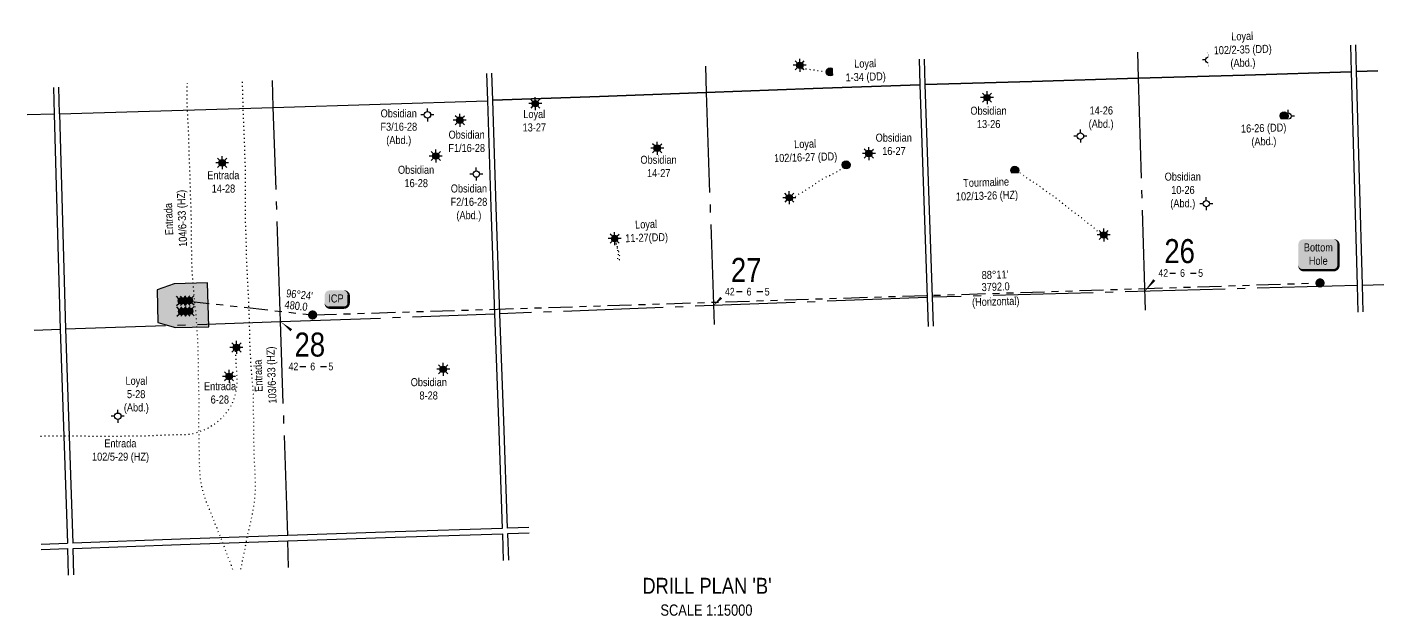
# Model space of a CAD drawing. Extents: x 634445 to 652632, y 5817173 to 5838663.
# Drawn here: x 634445 to 639530, y 5830745 to 5832952 of the extents above; entities that cross this region are included whole.
import ezdxf
from ezdxf.enums import TextEntityAlignment as Align

# ---------------------------------------------------------------- set-up
doc = ezdxf.new("R2010")
doc.units = 0
doc.header["$LTSCALE"] = 5
for name, pattern in [('foc-DOT', [1, 0.2, -0.8]), ('foc-DRILLPATH', [14.75, 6, -1.75, 1.75, -1.75, 1.75, -1.75]), ('foc-QUARTERLINE', [33, 25, -3, 2, -3])]:
    doc.linetypes.add(name, pattern=pattern)
for name, color, linetype in [('10', 1, 'Continuous'), ('9', 3, 'Continuous'), ('AS-DRILL', 8, 'foc-DOT'), ('AS-DRILL-T', 8, 'Continuous'), ('C-WS-S', 8, 'Continuous'), ('CG-NOTES', 7, 'Continuous'), ('DETAIL-T', 7, 'Continuous'), ('F-WS-S', 8, 'Continuous'), ('L-BD', 7, 'Continuous'), ('L-MON', 1, 'Continuous'), ('L-SEC', 7, 'Continuous'), ('L-SECLBL', 7, 'Continuous'), ('L-SECQ', 8, 'foc-QUARTERLINE'), ('P-PDRILLPATH', 12, 'foc-DRILLPATH'), ('P-PROPOSED', 10, 'Continuous'), ('P-PROPOSED-H', 21, 'Continuous')]:
    doc.layers.add(name, color=color, linetype=linetype)
doc.styles.add('80', font='ARIALN.TTF', dxfattribs={"height": 10})
doc.styles.add('80CG', font='ARIALN.TTF', dxfattribs={"height": 10})
doc.styles.add('80L', font='ARIALN.TTF', dxfattribs={"height": 10})
doc.styles.add('SIMPLEX', font='ARIALN.TTF')

# ---------------------------------------------------------------- blocks, each defined once
blk = doc.blocks.new('GAS')
h = blk.add_hatch(color=255)
h.dxf.hatch_style = 1
edge = h.paths.add_edge_path()
edge.add_arc((0, 0), 0.9, 0, 360)
for p, q in [((-0.81, 0), (-1.62, 0)), ((-0.57, 0.57), (-1.14, 1.14)), ((0, 0.81), (0, 1.62)), ((0.57, 0.57), (1.14, 1.14)), ((1.62, 0), (0.81, 0)), ((-0.57, -0.57), (-1.14, -1.14)), ((0, -0.81), (0, -1.62)), ((1.14, -1.14), (0.57, -0.57))]:
    blk.add_line(p, q)
blk.add_circle((0, 0), 0.8)
blk = doc.blocks.new('GABD')
for p, q in [((-0.81, 0), (-1.62, 0)), ((0, 0.81), (0, 1.62)), ((1.62, 0), (0.81, 0)), ((0, -0.81), (0, -1.62))]:
    blk.add_line(p, q)
blk.add_circle((0, 0), 0.8)
blk = doc.blocks.new('L-SECLBL')
at = {"layer": '9', "color": 7}
for p, q in [((-5.1, -27.8), (-12.3, -27.8)), ((20.7, -27.8), (13.5, -27.8))]:
    blk.add_line(p, q, dxfattribs=at)
at = {"layer": '10', "color": 2, "style": 'SIMPLEX'}
blk.add_attdef('SEC', text='', height=30, dxfattribs=at).set_placement((0, 0), align=Align.MIDDLE)
at = {"layer": '10', "color": 5, "style": '80L'}
blk.add_attdef('TWP', text='', height=9.5, dxfattribs=at).set_placement((-14.4, -27.4), align=Align.MIDDLE_RIGHT)
blk.add_attdef('RGE', text='', height=9.5, dxfattribs=at).set_placement((3.6, -27.4), align=Align.MIDDLE_CENTER)
blk.add_attdef('MER', text='', height=9.5, dxfattribs=at).set_placement((23.2, -27.4), align=Align.MIDDLE_LEFT)
blk = doc.blocks.new('plbh')
at = {"layer": 'L-MON'}
h = blk.add_hatch(color=255, dxfattribs=at)
h.dxf.hatch_style = 1
edge = h.paths.add_edge_path()
edge.add_arc((0, 0), 1.16, 0, 360)
h = blk.add_hatch(color=256, dxfattribs=at)
h.dxf.hatch_style = 1
h.paths.add_polyline_path([(-0.96, 0, 1), (0.96, 0, 1)])
h.paths.add_polyline_path([(0.91, 0, -1), (-0.91, 0, -1)], flags=16)
h.paths.add_polyline_path([(0.45, 0, -1), (-0.45, 0, -1)], flags=0)
h = blk.add_hatch(color=256, dxfattribs=at)
h.dxf.hatch_style = 1
h.paths.add_polyline_path([(-0.45, 0, 1), (0.45, 0, 1)])
h.paths.add_polyline_path([(0.4, 0, -1), (-0.4, 0, -1)], flags=16)
at = {"layer": 'L-MON', "color": 240}
for radius in [0.96, 0.91, 0.45, 0.4]:
    blk.add_circle((0, 0), radius, dxfattribs=at)
blk = doc.blocks.new('BH-Existing')
at = {"layer": 'AS-DRILL-T'}
h = blk.add_hatch(color=256, dxfattribs=at)
h.dxf.hatch_style = 1
edge = h.paths.add_edge_path()
edge.add_arc((0, 0), 0.5, 0, 360)
blk.add_circle((0, 0), 0.5, dxfattribs=at)
blk = doc.blocks.new('*U490')
h = blk.add_hatch(color=255)
edge = h.paths.add_edge_path()
edge.add_line((-9, -11.5), (9, -11.5))
edge.add_arc((9, -5.5), 6, 270, 360)
edge.add_line((15, -5.5), (15, 4))
edge.add_arc((9, 4), 6, 0, 90)
edge.add_line((9, 10), (-9, 10))
edge.add_arc((-9, 4), 6, 90, 180)
edge.add_line((-15, 4), (-15, -5.5))
edge.add_arc((-9, -5.5), 6, 180, 270)
at = {"color": 14, "flags": 128}
blk.add_lwpolyline([(-9, -11.5, 3, 3, 0), (9, -11.5, 3, 3, 0.414214), (15, -5.5, 3, 3, 0), (15, 4, 3, 0, 0.414214), (9, 10, 0, 0, 0), (-9, 10, 0, 0, 0.414214), (-15, 4, 0, 0, 0), (-15, -5.5, 0, 3, 0.414214)], format="xyseb", close=True, dxfattribs=at)
at = {"color": 14, "style": '80'}
blk.add_attdef('ENTER_TEXT_001', (-26.8, -4.9), '', height=10, dxfattribs=at)
blk = doc.blocks.new('*U489')
h = blk.add_hatch(color=255)
edge = h.paths.add_edge_path()
edge.add_line((-19, -20), (19, -20))
edge.add_arc((19, -14), 6, 270, 360)
edge.add_line((25, -14), (25, 12.5))
edge.add_arc((19, 12.5), 6, 0, 90)
edge.add_line((19, 18.5), (-19, 18.5))
edge.add_arc((-19, 12.5), 6, 90, 180)
edge.add_line((-25, 12.5), (-25, -14))
edge.add_arc((-19, -14), 6, 180, 270)
at = {"color": 14, "flags": 128}
blk.add_lwpolyline([(-19, -20, 3, 3, 0), (19, -20, 3, 3, 0.414214), (25, -14, 3, 3, 0), (25, 12.5, 3, 0, 0.414214), (19, 18.5, 0, 0, 0), (-19, 18.5, 0, 0, 0.414214), (-25, 12.5, 0, 0, 0), (-25, -14, 0, 3, 0.414214)], format="xyseb", close=True, dxfattribs=at)
at = {"color": 14, "style": '80'}
blk.add_attdef('ENTER_TEXT_001', (-26.8, -4.9), '', height=10, dxfattribs=at)
blk = doc.blocks.new('WC')
at = {"layer": 'L-MON'}
h = blk.add_hatch(color=255, dxfattribs=at)
h.dxf.hatch_style = 1
edge = h.paths.add_edge_path()
edge.add_arc((0, 0), 0.9, 0, 360)
at = {"layer": 'L-MON', "color": 240, "flags": 128}
for points in [[(-0.62, 0.5), (-1.23, 1.12)], [(0.52, 0.61), (1.13, 1.21)], [(-1.18, -1.18), (-0.56, -0.57)], [(1.16, -1.18), (0.56, -0.57)]]:
    blk.add_lwpolyline(points, dxfattribs=at)
at = {"layer": 'L-MON', "color": 240}
for radius in [0.8, 0.373]:
    blk.add_circle((0, 0), radius, dxfattribs=at)

msp = doc.modelspace()

# ---------------------------------------------------------------- hatches: boundary and pattern name
at = {"layer": 'P-PROPOSED-H'}
h = msp.add_hatch(color=256, dxfattribs=at)
h.dxf.hatch_style = 1
h.paths.add_polyline_path([(635121.341, 5831993.832), (634996.444, 5831990.29), (634932.053, 5831967.771), (634935.577, 5831844.157), (635001.081, 5831825.712), (635126.013, 5831828.942)])

# ---------------------------------------------------------------- linework, layer by layer
at = {"layer": 'AS-DRILL', "ltscale": 3, "flags": 128}
for points in [[(638874.343, 5832828.752), (638874.404, 5832828.733), (638874.865, 5832828.708), (638875.334, 5832828.732), (638875.842, 5832828.798), (638875.906, 5832828.99), (638875.456, 5832829.316), (638874.951, 5832829.481), (638874.426, 5832829.635), (638873.908, 5832829.878), (638873.57, 5832830.128), (638873.432, 5832830.054), (638873.33, 5832829.48), (638873.31, 5832828.819), (638873.29, 5832828.208), (638873.459, 5832827.924), (638874.067, 5832827.662), (638874.434, 5832827.454), (638874.485, 5832827.395), (638874.386, 5832827.382), (638874.145, 5832827.395), (638873.656, 5832827.359), (638873.374, 5832827.441), (638872.99, 5832827.859), (638872.568, 5832828.256), (638872.155, 5832828.663), (638872.021, 5832828.779), (638872.074, 5832828.681), (638872.657, 5832828.269), (638873.715, 5832828.372), (638874.118, 5832828.584), (638874.631, 5832828.841), (638875.028, 5832828.943), (638875.358, 5832828.943), (638875.377, 5832828.634), (638875.172, 5832828.147), (638874.785, 5832827.735), (638874.365, 5832827.722), (638873.524, 5832827.755), (638873.102, 5832827.802), (638872.966, 5832827.998), (638873.161, 5832828.174), (638873.367, 5832828.301), (638873.514, 5832828.405), (638873.622, 5832828.469), (638873.946, 5832828.649), (638874.298, 5832828.92), (638874.665, 5832829.342), (638875.006, 5832829.943), (638875.306, 5832830.612), (638875.575, 5832831.291), (638875.754, 5832831.957), (638875.764, 5832832.598), (638875.644, 5832833.244), (638875.512, 5832833.93), (638875.438, 5832834.718), (638875.4, 5832835.618), (638875.36, 5832836.577), (638875.281, 5832837.505), (638875.119, 5832838.51), (638874.891, 5832839.744), (638874.663, 5832841.288), (638874.472, 5832842.912), (638874.32, 5832844.568), (638874.174, 5832846.355), (638873.996, 5832848.22), (638873.752, 5832850.284), (638873.422, 5832852.524), (638873.081, 5832854.795), (638872.75, 5832857.046), (638872.397, 5832859.406), (638872.068, 5832861.917), (638871.77, 5832864.419), (638871.485, 5832866.821), (638871.481, 5832866.862)], [(637341.04, 5832808.671), (637340.038, 5832805.798), (637339.974, 5832805.606), (637339.378, 5832804.157), (637338.607, 5832803.223), (637338.082, 5832802.726), (637337.53, 5832802.129), (637336.754, 5832801.665), (637335.696, 5832801.582), (637334.515, 5832801.606), (637333.348, 5832801.17), (637332.142, 5832800.682), (637332.023, 5832800.649), (637331.984, 5832800.617), (637331.964, 5832800.607), (637331.976, 5832800.557), (637332.037, 5832800.509), (637332.189, 5832800.474), (637332.399, 5832800.47), (637332.68, 5832800.449), (637333.032, 5832800.37), (637333.465, 5832800.293), (637333.978, 5832800.209), (637334.6, 5832800.138), (637335.342, 5832800.091), (637336.204, 5832800.027), (637337.138, 5832799.936), (637338.153, 5832799.777), (637339.261, 5832799.541), (637340.422, 5832799.207), (637341.654, 5832798.815), (637342.956, 5832798.465), (637344.295, 5832798.176), (637345.594, 5832797.906), (637347.106, 5832797.542), (637348.648, 5832797.18), (637350.299, 5832796.851), (637352.048, 5832796.585), (637353.866, 5832796.36), (637355.703, 5832796.147), (637357.591, 5832795.915), (637359.57, 5832795.676), (637361.688, 5832795.431), (637363.968, 5832795.152), (637366.418, 5832794.857), (637369.039, 5832794.558), (637371.768, 5832794.292), (637374.589, 5832793.999), (637377.49, 5832793.688), (637380.4, 5832793.398), (637383.219, 5832793.135), (637385.937, 5832792.918), (637388.515, 5832792.708), (637390.994, 5832792.454), (637393.435, 5832792.149), (637395.867, 5832791.784), (637398.291, 5832791.379), (637400.644, 5832790.981), (637402.908, 5832790.571), (637405.112, 5832790.149), (637407.265, 5832789.745), (637409.398, 5832789.371), (637411.551, 5832788.987), (637413.775, 5832788.575), (637416.028, 5832788.165), (637418.283, 5832787.724), (637420.568, 5832787.274), (637422.852, 5832786.865), (637425.013, 5832786.531), (637427.021, 5832786.293), (637428.9, 5832786.031), (637430.702, 5832785.676), (637432.425, 5832785.299), (637434.046, 5832784.969), (637435.564, 5832784.706), (637436.961, 5832784.499), (637438.287, 5832784.34), (637439.544, 5832784.128), (637440.673, 5832783.863), (637441.701, 5832783.605), (637442.668, 5832783.405), (637443.583, 5832783.253), (637444.447, 5832783.149), (637445.18, 5832783.062), (637445.723, 5832782.959), (637446.097, 5832782.83), (637446.372, 5832782.688), (637446.627, 5832782.516), (637446.883, 5832782.344), (637447.137, 5832782.192), (637447.402, 5832782.06), (637447.666, 5832781.938), (637448.101, 5832781.771), (637454.354, 5832783.385), (637455.125, 5832784.029)], [(635215.858, 5830918.932), (635214.828, 5830922.039), (635212.806, 5830927.99), (635210.63, 5830934.087), (635208.31, 5830940.289), (635205.847, 5830946.607), (635203.3, 5830953.043), (635200.708, 5830959.647), (635198.155, 5830966.282), (635195.598, 5830973.058), (635193.067, 5830979.944), (635190.459, 5830987.078), (635187.703, 5830994.468), (635184.914, 5831001.956), (635182.154, 5831009.476), (635179.359, 5831017.164), (635176.501, 5831024.931), (635173.532, 5831032.754), (635170.412, 5831040.613), (635167.17, 5831048.528), (635163.852, 5831056.631), (635160.5, 5831064.863), (635157.097, 5831073.113), (635153.602, 5831081.461), (635150.081, 5831089.988), (635146.652, 5831098.457), (635143.185, 5831107.186), (635139.707, 5831115.954), (635136.206, 5831124.792), (635134.559, 5831128.964), (635128.507, 5831144.057), (635128.258, 5831144.679), (635124.945, 5831152.933), (635121.381, 5831161.898), (635117.886, 5831170.886), (635114.569, 5831179.95), (635111.381, 5831189.057), (635110.997, 5831190.166), (635108.351, 5831198.219), (635105.61, 5831207.4), (635103.096, 5831216.718), (635100.79, 5831226.082), (635098.918, 5831234.679), (635098.742, 5831235.524), (635096.972, 5831245.034), (635095.541, 5831254.565), (635094.399, 5831264.155), (635093.503, 5831273.562), (635092.373, 5831289.995), (635092.227, 5831292.792), (635091.491, 5831311.729), (635091.156, 5831330.967), (635091.13, 5831334.778), (635090.879, 5831350.258), (635090.564, 5831369.517), (635090.436, 5831380.628), (635090.355, 5831388.54), (635090.081, 5831407.73), (635089.718, 5831425.938), (635089.698, 5831426.567), (635089.162, 5831445.52), (635088.787, 5831464.427), (635088.777, 5831471), (635088.902, 5831483.319), (635089.201, 5831502.127), (635089.398, 5831515.709), (635089.475, 5831521.044), (635089.569, 5831540.016), (635089.486, 5831558.832), (635089.382, 5831571.485), (635089.267, 5831577.554), (635088.78, 5831596.508), (635088.32, 5831615.263), (635088.285, 5831617.413), (635088.008, 5831634.052), (635087.861, 5831652.386), (635087.862, 5831653.016), (635087.676, 5831671.629), (635087.438, 5831685.678), (635087.368, 5831690.308), (635087.043, 5831709.207), (635086.774, 5831720.344), (635086.577, 5831728.122), (635086.166, 5831746.918), (635085.984, 5831754.206), (635085.528, 5831765.887), (635084.521, 5831784.525), (635084.239, 5831789.199), (635083.388, 5831803.36), (635082.151, 5831821.971), (635082.012, 5831823.927), (635080.84, 5831840.759), (635080.181, 5831850.234), (635079.53, 5831858.798), (635078.66, 5831869.326), (635076.872, 5831887.961), (635076.303, 5831893.536), (635075.023, 5831906.973), (635074.233, 5831915.843), (635073.35, 5831925.821), (635071.591, 5831944.476), (635070.984, 5831950.641), (635070.694, 5831953.583), (635068.789, 5831972.794), (635068.702, 5831973.682), (635067.062, 5831992.06), (635065.875, 5832008.082), (635065.657, 5832011.277), (635064.541, 5832030.211), (635063.971, 5832042.39), (635063.696, 5832049.455), (635063.092, 5832066.014), (635062.978, 5832068.752), (635062.352, 5832088.032), (635062.084, 5832100.449), (635061.986, 5832107.299), (635061.764, 5832126.421), (635061.708, 5832134.533), (635061.687, 5832145.718), (635061.679, 5832158.164), (635061.659, 5832165.056), (635061.502, 5832184.37), (635061.411, 5832191.971), (635061.268, 5832203.562), (635061.104, 5832215.553), (635060.982, 5832222.852), (635060.601, 5832241.94), (635060.436, 5832249.658), (635060.197, 5832261.146), (635059.552, 5832280.365), (635059.391, 5832284.012), (635058.768, 5832299.56), (635058.51, 5832307.066), (635058.113, 5832318.789), (635057.486, 5832338.089), (635057.362, 5832341.827), (635056.874, 5832357.21), (635056.349, 5832376.132), (635056.34, 5832376.402), (635055.884, 5832395.687), (635055.447, 5832410.05), (635055.257, 5832414.987), (635054.419, 5832434.29), (635053.923, 5832445.01), (635053.532, 5832453.572), (635052.836, 5832472.85), (635052.399, 5832490.505), (635052.359, 5832492.155), (635051.852, 5832511.458), (635051.247, 5832530.679), (635051.092, 5832535.096), (635050.621, 5832549.938), (635049.947, 5832569.127), (635049.452, 5832580.477), (635049.078, 5832588.469), (635048.021, 5832607.756), (635046.815, 5832626.708), (635046.794, 5832627.068), (635045.856, 5832646.368), (635045.068, 5832665.693), (635044.792, 5832672.478), (635044.601, 5832684.988), (635044.646, 5832704.248), (635044.869, 5832717.951), (635045.044, 5832723.379), (635045.712, 5832741.935)], [(635246.24, 5830919.962), (635246.523, 5830921.32), (635247.903, 5830927.915), (635249.344, 5830934.832), (635250.768, 5830941.938), (635252.188, 5830949.205), (635253.662, 5830956.643), (635255.212, 5830964.244), (635256.796, 5830972.036), (635258.406, 5830979.938), (635260.114, 5830987.924), (635261.82, 5830995.969), (635263.492, 5831004.174), (635265.04, 5831012.495), (635266.475, 5831020.882), (635267.967, 5831029.382), (635269.644, 5831038.057), (635271.528, 5831046.848), (635273.618, 5831055.756), (635275.807, 5831064.696), (635278.043, 5831073.739), (635280.187, 5831082.868), (635282.237, 5831092.105), (635283.353, 5831097.191), (635284.275, 5831101.421), (635286.31, 5831110.817), (635288.295, 5831120.202), (635291.008, 5831133.65), (635294.44, 5831152.694), (635297.269, 5831171.848), (635299.358, 5831190.991), (635300.672, 5831210.28), (635301.224, 5831229.626), (635300.972, 5831248.787), (635300.246, 5831268.053), (635299.388, 5831287.376), (635298.375, 5831306.534), (635297.338, 5831325.822), (635296.571, 5831345.107), (635296.034, 5831364.42), (635295.575, 5831383.755), (635295.257, 5831403.094), (635295.069, 5831422.437), (635294.851, 5831441.78), (635294.613, 5831461.112), (635294.456, 5831480.416), (635294.169, 5831499.716), (635293.791, 5831519.043), (635293.645, 5831538.008), (635293.615, 5831556.745), (635293.098, 5831575.698), (635291.852, 5831594.629), (635290.211, 5831613.388), (635288.458, 5831632.213), (635286.926, 5831651.006), (635285.729, 5831669.638), (635284.585, 5831688.482), (635283.474, 5831707.247), (635282.521, 5831726.076), (635281.567, 5831744.946), (635280.631, 5831763.866), (635280.144, 5831782.84), (635279.907, 5831801.812), (635279.461, 5831820.427), (635278.915, 5831839.349), (635278.363, 5831858.161), (635277.676, 5831876.809), (635276.919, 5831895.774), (635276.27, 5831914.804), (635275.573, 5831933.771), (635274.61, 5831952.931), (635273.528, 5831971.736), (635272.509, 5831990.744), (635271.524, 5832009.643), (635270.518, 5832028.581), (635269.661, 5832047.544), (635268.824, 5832066.497), (635267.96, 5832085.39), (635267.462, 5832104.693), (635267.204, 5832124.045), (635266.816, 5832143.372), (635266.268, 5832162.714), (635265.51, 5832182.04), (635264.701, 5832201.404), (635264.102, 5832220.745), (635263.849, 5832239.926), (635263.812, 5832259.244), (635263.844, 5832278.574), (635263.946, 5832297.926), (635264.018, 5832317.257), (635264.03, 5832336.606), (635264.011, 5832355.975), (635263.962, 5832375.322), (635263.814, 5832394.667), (635263.491, 5832413.846), (635262.998, 5832433.01), (635262.399, 5832452.37), (635261.721, 5832471.699), (635261.164, 5832491.001), (635260.639, 5832510.214), (635259.981, 5832529.542), (635259.195, 5832548.817), (635258.299, 5832568.089), (635257.351, 5832587.399), (635256.464, 5832606.701), (635255.756, 5832626.009), (635255.178, 5832645.34), (635254.611, 5832664.662), (635254.072, 5832684.014), (635253.595, 5832703.319), (635253.076, 5832722.672), (635252.478, 5832741.993), (635252.292, 5832748.681)], [(639171.005, 5832618.153), (639171.034, 5832618.174), (639171.091, 5832618.276), (639171.189, 5832618.349), (639171.365, 5832618.174), (639171.485, 5832618.178), (639171.512, 5832617.939), (639171.445, 5832617.837), (639171.582, 5832617.631), (639171.499, 5832617.398), (639171.432, 5832617.296), (639171.578, 5832617.1), (639171.485, 5832616.867), (639171.632, 5832616.672), (639171.619, 5832616.431), (639171.367, 5832616.163), (639171.275, 5832615.93), (639171.058, 5832615.493), (639171.001, 5832615.392), (639170.862, 5832615.047), (639170.6, 5832614.789), (639170.359, 5832614.821), (639170.238, 5832614.847), (639170.171, 5832614.745), (639170.145, 5832614.624), (639169.991, 5832614.43), (639169.569, 5832614.176), (639169.328, 5832614.189), (639169.076, 5832613.921), (639168.804, 5832613.672), (639168.65, 5832613.487), (639168.227, 5832613.234), (639167.737, 5832613.249), (639167.366, 5832613.277), (639167.124, 5832613.329), (639166.766, 5832613.248), (639166.396, 5832613.237), (639166.148, 5832613.509), (639165.73, 5832613.756), (639165.376, 5832613.875), (639164.92, 5832614.041), (639164.614, 5832614.252), (639164.131, 5832614.346), (639163.641, 5832614.321), (639163.153, 5832614.256), (639162.679, 5832614.361), (639162.28, 5832614.659), (639161.945, 5832614.799), (639161.556, 5832615.096), (639161.135, 5832615.424), (639160.715, 5832615.751), (639160.304, 5832616.088), (639159.884, 5832616.415), (639159.463, 5832616.742), (639159.043, 5832617.069), (639158.633, 5832617.396), (639158.212, 5832617.723), (639157.792, 5832618.05), (639157.371, 5832618.377), (639156.961, 5832618.705), (639156.541, 5832619.032), (639156.223, 5832619.282)], [(637301.72, 5832312.532), (637301.983, 5832312.13), (637303.816, 5832310.116), (637306.488, 5832307.497), (637308.297, 5832305.622), (637310.431, 5832305.528), (637312.279, 5832306.255), (637314.517, 5832307.325), (637315.517, 5832308.316), (637315.563, 5832308.447), (637315.618, 5832308.609), (637315.732, 5832308.813), (637315.914, 5832309.058), (637316.155, 5832309.366), (637316.474, 5832309.726), (637316.852, 5832310.118), (637317.289, 5832310.542), (637317.785, 5832310.997), (637318.399, 5832311.526), (637319.13, 5832312.159), (637319.947, 5832312.905), (637320.872, 5832313.744), (637321.885, 5832314.645), (637322.957, 5832315.559), (637324.03, 5832316.452), (637325.104, 5832317.306), (637326.207, 5832318.21), (637327.319, 5832319.145), (637328.442, 5832320.03), (637329.556, 5832320.885), (637330.669, 5832321.76), (637331.854, 5832322.607), (637333.268, 5832323.481), (637336.475, 5832325.24), (637340.573, 5832327.308), (637342.791, 5832328.397), (637344.929, 5832329.463), (637346.907, 5832330.505), (637348.795, 5832331.573), (637350.79, 5832332.765), (637352.891, 5832334.051), (637355.021, 5832335.377), (637357.141, 5832336.723), (637359.31, 5832338.071), (637361.499, 5832339.439), (637365.902, 5832342.316), (637367.901, 5832343.678), (637370.026, 5832345.165), (637372.152, 5832346.631), (637374.209, 5832348.045), (637376.238, 5832349.428), (637380.376, 5832352.127), (637384.656, 5832354.801), (637388.826, 5832357.46), (637392.743, 5832360.213), (637394.59, 5832361.62), (637396.466, 5832363.079), (637398.421, 5832364.59), (637400.445, 5832366.103), (637402.549, 5832367.618), (637406.961, 5832370.556), (637411.438, 5832373.305), (637415.85, 5832375.913), (637420.292, 5832378.501), (637424.624, 5832381.106), (637428.786, 5832383.695), (637432.765, 5832386.049), (637436.581, 5832388.188), (637440.287, 5832390.323), (637444.276, 5832392.367), (637448.799, 5832394.288), (637453.282, 5832396.197), (637457.317, 5832398.022), (637459.192, 5832398.88), (637461.114, 5832399.8), (637463.125, 5832400.783), (637465.185, 5832401.777), (637467.285, 5832402.782), (637469.396, 5832403.768), (637471.495, 5832404.793), (637475.872, 5832407.249), (637480.421, 5832409.951), (637484.873, 5832412.539), (637489.127, 5832415.071), (637493.2, 5832417.628), (637497.034, 5832420.138), (637500.48, 5832422.585), (637502.884, 5832424.44), (637503.548, 5832424.981), (637506.296, 5832427.357), (637508.766, 5832429.654), (637510.98, 5832431.823), (637513.087, 5832433.93), (637514.805, 5832435.633)], [(638480.443, 5832172.717), (638480.422, 5832172.747), (638478.439, 5832174.086), (638477.428, 5832174.445), (638477.277, 5832174.45), (638477.112, 5832174.285), (638476.691, 5832173.691), (638475.544, 5832173.556), (638474.745, 5832173.861), (638474.639, 5832174.368), (638474.616, 5832174.467), (638474.584, 5832174.516), (638474.492, 5832174.563), (638474.199, 5832174.684), (638473.803, 5832174.862), (638473.296, 5832175.066), (638472.728, 5832175.319), (638472.056, 5832175.688), (638471.291, 5832176.185), (638470.423, 5832176.738), (638469.494, 5832177.349), (638468.532, 5832178.01), (638467.53, 5832178.729), (638466.436, 5832179.475), (638465.273, 5832180.21), (638464.029, 5832180.961), (638462.712, 5832181.811), (638461.36, 5832182.809), (638460.064, 5832183.949), (638458.745, 5832185.189), (638457.344, 5832186.466), (638455.923, 5832187.782), (638454.419, 5832189.156), (638452.823, 5832190.628), (638451.166, 5832192.097), (638449.469, 5832193.585), (638447.779, 5832195.173), (638446.025, 5832196.879), (638444.449, 5832198.351), (638442.121, 5832200.5), (638440.079, 5832202.457), (638437.956, 5832204.432), (638435.717, 5832206.323), (638433.379, 5832208.152), (638431.196, 5832209.795), (638428.362, 5832211.817), (638425.755, 5832213.607), (638423.179, 5832215.378), (638420.694, 5832217.102), (638418.239, 5832218.846), (638415.709, 5832220.718), (638413.184, 5832222.771), (638410.665, 5832224.974), (638408.093, 5832227.255), (638405.409, 5832229.593), (638402.572, 5832232.016), (638399.706, 5832234.428), (638396.983, 5832236.724), (638394.323, 5832238.932), (638391.593, 5832241.139), (638388.783, 5832243.342), (638385.883, 5832245.553), (638382.893, 5832247.761), (638379.854, 5832249.918), (638376.858, 5832251.996), (638373.893, 5832254.065), (638370.845, 5832256.211), (638368.144, 5832258.108), (638365.32, 5832260.131), (638362.454, 5832262.193), (638359.529, 5832264.263), (638356.65, 5832266.435), (638353.899, 5832268.66), (638351.27, 5832270.85), (638348.663, 5832272.97), (638346.036, 5832275.069), (638343.329, 5832277.186), (638340.603, 5832279.272), (638337.744, 5832281.444), (638334.906, 5832283.607), (638332.137, 5832285.762), (638329.409, 5832287.918), (638326.597, 5832290.182), (638323.651, 5832292.592), (638320.538, 5832295.216), (638317.475, 5832297.842), (638314.403, 5832300.418), (638311.244, 5832302.921), (638308.045, 5832305.413), (638304.857, 5832307.855), (638301.704, 5832310.178), (638298.539, 5832312.521), (638295.427, 5832314.795), (638292.346, 5832317.03), (638289.337, 5832319.218), (638286.339, 5832321.346), (638283.332, 5832323.443), (638280.336, 5832325.521), (638277.349, 5832327.629), (638274.321, 5832329.786), (638271.198, 5832332.07), (638268.229, 5832334.259), (638265.364, 5832336.301), (638262.603, 5832338.216), (638259.903, 5832340.093), (638257.193, 5832342.01), (638254.512, 5832343.907), (638251.831, 5832345.825), (638249.157, 5832347.863), (638246.497, 5832350.061), (638243.855, 5832352.34), (638241.252, 5832354.66), (638238.703, 5832356.832), (638235.999, 5832358.839), (638233.152, 5832360.651), (638230.276, 5832362.383), (638227.514, 5832364.018), (638224.734, 5832365.602), (638221.901, 5832367.255), (638218.996, 5832368.975), (638216.08, 5832370.746), (638213.203, 5832372.527), (638210.408, 5832374.241), (638207.714, 5832375.928), (638205.112, 5832377.568), (638202.541, 5832379.179), (638199.846, 5832380.886), (638196.966, 5832382.777), (638193.932, 5832384.784), (638190.833, 5832386.969), (638187.832, 5832389.197), (638184.893, 5832391.396), (638182.014, 5832393.548), (638179.218, 5832395.642), (638176.544, 5832397.66), (638173.994, 5832399.541), (638171.568, 5832401.307), (638169.215, 5832402.975), (638166.824, 5832404.571), (638164.395, 5832406.126), (638161.999, 5832407.552), (638160.065, 5832408.633), (638159.698, 5832408.832), (638157.45, 5832410.032), (638155.224, 5832411.143), (638153.264, 5832412.103), (638147.838, 5832414.766), (638146.71, 5832415.321)], [(636647.217, 5832159.243), (636653.155, 5832139.526), (636653.637, 5832138.15), (636654.429, 5832136.153), (636654.962, 5832134.759), (636655.553, 5832133.126), (636656.091, 5832131.242), (636656.166, 5832129.443), (636655.873, 5832126.613), (636655.951, 5832123.734), (636656.783, 5832119.778), (636657.526, 5832116.769), (636657.946, 5832113.52), (636658.457, 5832109.914), (636658.695, 5832108.671), (636658.874, 5832107.746), (636659.485, 5832104.784), (636659.743, 5832102.57), (636659.859, 5832100.093), (636659.962, 5832098.705), (636660.04, 5832097.457), (636660.066, 5832095.977), (636660.093, 5832094.417), (636660.116, 5832093.047), (636660.047, 5832091.705), (636659.747, 5832090.375), (636659.422, 5832089.585), (636659.036, 5832088.772), (636658.495, 5832087.515), (636658.043, 5832086.261), (636657.739, 5832085.091), (636657.602, 5832083.686), (636657.641, 5832082.397), (636659.7, 5832078.558), (636660.496, 5832078.052), (636661.229, 5832077.644), (636661.829, 5832077.323), (636662.308, 5832077.037), (636663.017, 5832076.779), (636663.344, 5832076.879), (636663.665, 5832077.169), (636663.992, 5832077.589), (636664.326, 5832078.13), (636664.636, 5832078.76), (636664.945, 5832079.459), (636665.241, 5832080.239), (636665.513, 5832081.158), (636665.761, 5832082.216), (636665.975, 5832083.373), (636666.166, 5832084.659), (636666.272, 5832086.083), (636666.336, 5832089.207), (636666.173, 5832092.563), (636665.788, 5832095.973), (636665.362, 5832099.432), (636664.741, 5832102.724), (636664.32, 5832104.352), (636663.456, 5832107.417), (636662.5, 5832110.539), (636660.781, 5832115.679), (636658.951, 5832120.845), (636657.831, 5832124.082), (636657.367, 5832125.508), (636656.612, 5832127.946), (636655.974, 5832130.148), (636655.369, 5832132.26), (636654.868, 5832134.246), (636654.658, 5832135.21), (636654.295, 5832136.949), (636653.986, 5832138.541), (636653.653, 5832139.921), (636653.305, 5832141.171), (636653.041, 5832142.273), (636652.713, 5832143.824), (636652.37, 5832145.214), (636651.982, 5832146.443), (636651.587, 5832147.591), (636651.292, 5832148.703), (636651.02, 5832149.755), (636650.71, 5832150.736), (636650.464, 5832151.579), (636650.27, 5832152.353), (636650.167, 5832153.1), (636650.19, 5832153.961), (636650.262, 5832154.544), (636650.336, 5832155.066), (636650.381, 5832155.568)], [(635229.903, 5831750.564), (635229.912, 5831750.614), (635229.87, 5831750.693), (635229.816, 5831750.801), (635229.801, 5831750.961), (635229.793, 5831751.221), (635229.872, 5831751.583), (635229.969, 5831752.026), (635230.029, 5831752.358), (635229.977, 5831752.407), (635229.747, 5831752.43), (635229.456, 5831752.461), (635229.004, 5831752.507), (635228.323, 5831752.527), (635227.576, 5831752.414), (635227.259, 5831752.314), (635227.142, 5831752.21), (635227.096, 5831752.089), (635227.02, 5831751.937), (635226.982, 5831751.565), (635227.008, 5831751.036), (635226.964, 5831750.514), (635226.789, 5831750.329), (635226.373, 5831750.516), (635225.962, 5831750.564), (635225.666, 5831750.425), (635225.41, 5831750.277), (635225.459, 5831749.988), (635225.81, 5831749.639), (635226.226, 5831749.441), (635226.618, 5831749.393), (635226.989, 5831749.355), (635227.203, 5831749.231), (635227.448, 5831749.389), (635227.606, 5831749.794), (635227.431, 5831750.288), (635227.212, 5831750.582), (635226.983, 5831750.535), (635226.6, 5831750.613), (635226.133, 5831750.849), (635225.63, 5831751.274), (635225.36, 5831751.606), (635225.012, 5831751.856), (635224.777, 5831752.009), (635224.703, 5831752.146), (635224.716, 5831752.367), (635224.752, 5831752.518), (635224.79, 5831752.569), (635224.84, 5831752.561), (635224.979, 5831752.285), (635225.112, 5831751.518), (635225.179, 5831750.3), (635225.209, 5831748.68), (635225.189, 5831746.709), (635225.18, 5831744.357), (635225.207, 5831741.817), (635225.23, 5831739.096), (635225.292, 5831736.087), (635225.436, 5831732.65), (635225.67, 5831728.905), (635225.967, 5831724.752), (635226.273, 5831720.279), (635226.602, 5831715.377), (635226.917, 5831709.964), (635227.133, 5831704.178), (635227.29, 5831698.04), (635227.534, 5831691.665), (635227.913, 5831684.803), (635228.398, 5831677.724), (635228.966, 5831670.248), (635229.57, 5831662.543), (635230.153, 5831654.577), (635230.594, 5831646.337), (635230.785, 5831637.758), (635230.873, 5831629.267), (635230.925, 5831620.655), (635230.732, 5831612.215), (635230.094, 5831603.592), (635229.039, 5831595.516), (635227.424, 5831587.093), (635225.497, 5831578.76), (635223.406, 5831570.213), (635221.087, 5831561.908), (635218.292, 5831553.489), (635215.05, 5831545.297), (635211.233, 5831537.247), (635207.008, 5831529.445), (635202.501, 5831521.705), (635197.6, 5831514.102), (635192.279, 5831506.817), (635186.656, 5831499.933), (635180.804, 5831493.351), (635174.496, 5831486.917), (635168.028, 5831480.847), (635161.334, 5831474.971), (635154.341, 5831469.356), (635146.965, 5831463.859), (635139.341, 5831458.624), (635131.505, 5831453.744), (635123.45, 5831449.197), (635115.134, 5831444.982), (635106.608, 5831441.101), (635097.894, 5831437.504), (635089.14, 5831434.196), (635080.16, 5831431.122), (635070.956, 5831428.471), (635061.473, 5831426.441), (635052.06, 5831425.114), (635046.97, 5831424.689), (635037.111, 5831424.189), (635027.843, 5831423.957), (635008.726, 5831423.576), (634989.703, 5831423.077), (634970.523, 5831422.443), (634951.387, 5831421.691), (634932.371, 5831420.952), (634913.349, 5831420.073), (634894.433, 5831419.298), (634875.146, 5831418.931), (634856.036, 5831418.95), (634836.817, 5831418.965), (634817.579, 5831418.62), (634798.609, 5831417.973), (634779.429, 5831417.379), (634760.25, 5831417.045), (634741.05, 5831417.081), (634721.862, 5831417.378), (634702.83, 5831417.799), (634683.755, 5831417.999), (634664.623, 5831418.118), (634645.305, 5831418.43), (634626.103, 5831418.526), (634606.916, 5831418.453), (634587.845, 5831418.513), (634568.483, 5831418.624), (634549.119, 5831418.475), (634530.037, 5831418.244), (634511.032, 5831418.126), (634491.69, 5831417.898), (634484.332, 5831417.659)]]:
    msp.add_lwpolyline(points, dxfattribs=at)
at = {"layer": 'L-SEC'}
for p, q in [((639404.838, 5832884.278), (639408.116, 5832784.332)), ((639428.218, 5832784.965), (639424.939, 5832884.934)), ((637788.036, 5832831.483), (637791.264, 5832735.841)), ((637811.366, 5832736.444), (637808.135, 5832832.139)), ((636166.909, 5832778.547), (636170.125, 5832676.933)), ((636190.223, 5832677.662), (636187.009, 5832779.203)), ((638609.745, 5832760.391), (638210.557, 5832748.417)), ((638210.557, 5832748.417), (638609.745, 5832760.391)), ((639008.93, 5832772.362), (638609.745, 5832760.391)), ((638609.745, 5832760.391), (639008.93, 5832772.362)), ((639408.116, 5832784.332), (639008.93, 5832772.362)), ((639008.93, 5832772.362), (639408.116, 5832784.332)), ((639408.116, 5832784.332), (639418.984, 5832383.993)), ((639428.218, 5832784.965), (639508.067, 5832787.482)), ((639508.067, 5832787.482), (639428.218, 5832784.965)), ((639439.085, 5832384.61), (639428.218, 5832784.965)), ((634543.927, 5832725.55), (634546.259, 5832625.93)), ((634566.364, 5832626.545), (634564.032, 5832726.207)), ((636990.744, 5832706.752), (637391.004, 5832721.297)), ((637391.004, 5832721.297), (636990.744, 5832706.752)), ((637391.004, 5832721.297), (637791.264, 5832735.841)), ((637791.264, 5832735.841), (637391.004, 5832721.297)), ((637791.264, 5832735.841), (637805.09, 5832337.185)), ((638210.557, 5832748.417), (637811.366, 5832736.444)), ((637811.366, 5832736.444), (638210.557, 5832748.417)), ((637825.193, 5832337.768), (637811.366, 5832736.444)), ((635367.555, 5832651.067), (636170.035, 5832675.612)), ((636170.125, 5832676.933), (636183.471, 5832276.792)), ((636190.223, 5832677.662), (636590.483, 5832692.207)), ((636590.483, 5832692.207), (636190.223, 5832677.662)), ((636203.568, 5832277.54), (636190.223, 5832677.662)), ((636590.483, 5832692.207), (636990.744, 5832706.752)), ((636990.744, 5832706.752), (636590.483, 5832692.207)), ((634546.259, 5832625.93), (634445.2, 5832622.652)), ((634546.259, 5832625.93), (634569.191, 5831819.809)), ((634566.364, 5832626.545), (635367.555, 5832651.067)), ((634566.364, 5832626.527), (634589.29, 5831820.502)), ((639418.984, 5832383.993), (639429.85, 5831983.654)), ((639449.953, 5831984.254), (639439.085, 5832384.61)), ((637805.09, 5832337.185), (637818.915, 5831938.529)), ((637839.019, 5831939.091), (637825.193, 5832337.768)), ((636183.471, 5832276.792), (636196.817, 5831876.651)), ((636216.913, 5831877.418), (636203.568, 5832277.54)), ((639429.85, 5831983.654), (639432.685, 5831883.693)), ((639452.786, 5831884.363), (639449.953, 5831984.254)), ((637818.915, 5831938.529), (637822.721, 5831829.958)), ((637842.821, 5831830.629), (637839.019, 5831939.091)), ((636196.817, 5831876.651), (636211.308, 5831474.943)), ((636231.404, 5831475.686), (636216.913, 5831877.418)), ((634569.191, 5831819.809), (634596.858, 5831017.526)), ((634589.29, 5831820.502), (634616.957, 5831018.224)), ((636211.308, 5831474.943), (636225.8, 5831073.236)), ((636245.896, 5831073.952), (636231.404, 5831475.686)), ((635421.789, 5831026.039), (635824.729, 5831039.64)), ((635824.025, 5831059.739), (635422.198, 5831046.177)), ((636225.8, 5831073.236), (635824.025, 5831059.739)), ((635824.729, 5831039.64), (636226.523, 5831053.137)), ((636226.523, 5831053.137), (636229.99, 5830953.302)), ((636325.736, 5831076.797), (636245.896, 5831073.952)), ((636246.621, 5831053.853), (636326.461, 5831056.699)), ((636250.089, 5830953.983), (636246.621, 5831053.853)), ((634497.438, 5831014.078), (634596.853, 5831017.529)), ((634498.091, 5830993.974), (634597.551, 5830997.427)), ((634600.573, 5830898.079), (634597.551, 5830997.427)), ((634620.673, 5830898.76), (634617.65, 5830998.124))]:
    msp.add_line(p, q, dxfattribs=at)
for points in [[(635422.198, 5831046.177), (635019.814, 5831032.208), (634616.957, 5831018.224)], [(634617.65, 5830998.124), (635020.481, 5831012.108), (635421.789, 5831026.039)]]:
    msp.add_lwpolyline(points, dxfattribs=at)
at = {"layer": 'L-SECLBL', "flags": 128}
for points in [[(638633.536, 5831961.347, 0, 10, 0), (638669.789, 5832003.991, 0, 0, 0)], [(637017.543, 5831907.959, 0, 10, 0), (637046.645, 5831937.482, 0, 0, 0)], [(635394.89, 5831848.246, 0, 10, 0), (635435.401, 5831815.657, 0, 0, 0)]]:
    msp.add_lwpolyline(points, format="xyseb", dxfattribs=at)
at = {"layer": 'L-SECQ', "ltscale": 3}
for p, q in [((638606.499, 5832858.209), (638609.745, 5832760.391)), ((636987.529, 5832805.343), (636990.744, 5832706.752)), ((638609.745, 5832760.391), (638636.639, 5831857.123)), ((635367.518, 5832652.153), (635365.156, 5832752.366)), ((636990.744, 5832706.752), (637021.057, 5831803.201)), ((635394.89, 5831848.246), (635367.518, 5832652.153)), ((639429.85, 5831983.654), (637839.019, 5831939.091)), ((639449.953, 5831984.254), (639530.298, 5831986.657)), ((637818.915, 5831938.529), (636216.913, 5831877.418)), ((634589.29, 5831820.502), (635394.89, 5831848.246)), ((635394.89, 5831848.246), (636196.817, 5831876.651)), ((635422.198, 5831046.177), (635394.89, 5831848.246)), ((634471.382, 5831816.436), (634569.191, 5831819.809)), ((635425.178, 5830926.026), (635421.789, 5831026.039))]:
    msp.add_line(p, q, dxfattribs=at)
at = {"layer": 'P-PDRILLPATH', "ltscale": 3}
for p, q in [((635515.098, 5831872.992), (639291.098, 5831992.992)), ((635038.246, 5831926.454), (635515.098, 5831872.992))]:
    msp.add_line(p, q, dxfattribs=at)
at = {"layer": 'P-PROPOSED', "flags": 128}
msp.add_lwpolyline([(635121.341, 5831993.832), (634996.444, 5831990.29), (634932.053, 5831967.771), (634935.577, 5831844.157), (635001.081, 5831825.712), (635126.013, 5831828.942)], close=True, dxfattribs=at)

# ---------------------------------------------------------------- block references
at = {"layer": 'AS-DRILL-T', "xscale": 29.99115960000014, "yscale": 29.99115960000014, "zscale": 29.99115960000014}
for p in [(637455.125, 5832784.029), (639156.223, 5832619.282), (637514.805, 5832435.633), (638146.71, 5832415.321)]:
    msp.add_blockref('BH-Existing', p, dxfattribs=at)
at = {"layer": 'C-WS-S', "xscale": 14.99557980000007, "yscale": 14.99557980000007, "zscale": 14.99557980000007}
for p in [(638043.01, 5832687.569), (636066.898, 5832602.749), (636806.67, 5832497.877), (635976.901, 5832468.64), (637600.116, 5832477.931), (636004.671, 5831669.228)]:
    msp.add_blockref('GAS', p, dxfattribs=at)
at = {"layer": 'CG-NOTES'}
ref = msp.add_blockref('*U489', (639285.025, 5832100.801), dxfattribs=dict(at, xscale=2.998549230000015, yscale=2.998549230000015, zscale=2.998549230000015))
ref.add_attrib('ENTER_TEXT_001', 'Bottom', (639230.444, 5832111.042), dxfattribs={"layer": '0', "color": 14, "height": 29.9855, "style": '80'})
ref.add_attrib('ENTER_TEXT_002', 'Hole', (639249.139, 5832061.066), dxfattribs={"layer": '0', "color": 14, "height": 29.9855, "style": '80'})
ref = msp.add_blockref('*U490', (635605.346, 5831934.914), dxfattribs=dict(at, xscale=2.999115960000018, yscale=2.999115960000018, zscale=2.999115960000018))
ref.add_attrib('ENTER_TEXT_001', 'ICP', (635574.066, 5831919.888), dxfattribs={"layer": '0', "color": 14, "height": 29.9912, "style": '80'})
at = {"layer": 'F-WS-S', "color": 3, "xscale": 14.99557980000007, "yscale": 14.99557980000007, "zscale": 14.99557980000007}
msp.add_blockref('GAS', (637341.04, 5832808.671), dxfattribs=at)
at = {"layer": 'F-WS-S', "xscale": 14.99557980000007, "yscale": 14.99557980000007, "zscale": 14.99557980000007}
for name, p in [('GABD', (638874.343, 5832828.752)), ('GAS', (636349.72, 5832665.069)), ('GABD', (635945.508, 5832622.968)), ('GABD', (639171.005, 5832618.153)), ('GABD', (638392.892, 5832543.252)), ('GAS', (635176.125, 5832443.321)), ('GABD', (636128.653, 5832401.039)), ('GAS', (637301.72, 5832312.532)), ('GABD', (638864.74, 5832289.993)), ('GAS', (636647.217, 5832159.243)), ('GAS', (638480.443, 5832172.717)), ('GAS', (635229.827, 5831751.223)), ('GAS', (635202.117, 5831642.737)), ('GABD', (634785.005, 5831493.421))]:
    msp.add_blockref(name, p, dxfattribs=at)
at = {"layer": 'L-MON'}
for name, p, xscale, yscale, zscale in [('plbh', (639291.098, 5831992.992), 14.99557980000006, 14.99557980000006, 14.99557980000006), ('WC', (635023.265, 5831926.047), 14.99557980000004, 14.99557980000004, 14.99557980000004), ('WC', (635024.396, 5831886.064), 14.99557980000004, 14.99557980000004, 14.99557980000004), ('WC', (635038.246, 5831926.454), 14.99557980000004, 14.99557980000004, 14.99557980000004), ('WC', (635039.385, 5831886.486), 14.99557980000004, 14.99557980000004, 14.99557980000004), ('WC', (635053.244, 5831926.915), 14.99557980000004, 14.99557980000004, 14.99557980000004), ('WC', (635054.365, 5831886.936), 14.99557980000004, 14.99557980000004, 14.99557980000004), ('plbh', (635515.098, 5831872.992), 14.99557980000006, 14.99557980000006, 14.99557980000006)]:
    msp.add_blockref(name, p, dxfattribs=dict(at, xscale=xscale, yscale=yscale, zscale=zscale))
at = {"layer": 'L-SECLBL', "color": 6, "xscale": 2.999115960000018, "yscale": 2.999115960000018, "zscale": 2.999115960000018}
for p, values in [((638764.745, 5832112.358), {'SEC': '26', 'TWP': '42', 'RGE': '6', 'MER': '5'}), ((637140.266, 5832042.459), {'SEC': '27', 'TWP': '42', 'RGE': '6', 'MER': '5'}), ((635504.785, 5831762.115), {'SEC': '28', 'TWP': '42', 'RGE': '6', 'MER': '5'})]:
    msp.add_blockref('L-SECLBL', p, dxfattribs=at).add_auto_attribs(values)

# ---------------------------------------------------------------- texts
at = {"layer": 'C-WS-S', "char_height": 29.99116, "attachment_point": 1, "style": '80L'}
for s, width, insert in [('\\pi-43.31928;Obsidian\\P\\pi-44.12736;F3/16-28\\P\\pi-22.28865;(Abd.)', 44.82337, (635813.57, 5832643.542)), ('\\pi-15.94437;Loyal\\P\\pi-18.62434;13-27', 45.2986, (636320.824, 5832640.888)), ('\\pi-43.08166;Obsidian\\P\\pi-18.62434;13-26', 45.2986, (638023.706, 5832653.55)), ('\\pi-18.86196;14-26\\P\\pi-22.28865;(Abd.)', 44.82337, (638446.036, 5832654.472)), ('\\pi-43.31928;Obsidian\\P\\pi-44.12736;F1/16-28', 44.82337, (636068.091, 5832563.778)), ('\\pi-32.79456;Obsidian\\P\\pi-8.33724;16-27', 65.8728, (637658.365, 5832552.567)), ('\\pi-43.08166;Obsidian\\P\\pi-18.62434;14-27', 45.2986, (636786.998, 5832469.665)), ('\\pi-35.39975;Entrada\\P\\pi-18.66526;14-28', 45.2986, (635155.741, 5832411.726)), ('\\pi-43.08166;Obsidian\\P\\pi-18.66526;16-28', 45.2986, (635878.236, 5832432.149)), ('\\pi-43.31928;Obsidian\\P\\pi-18.86196;10-26\\P\\pi-22.28865;(Abd.)', 44.82337, (638752.147, 5832406.47)), ('\\pi-37.12482;Obsidian\\P\\pi-37.9329;F2/16-28\\P\\pi-16.09418;(Abd.)', 57.21229, (636070.259, 5832362.018)), ('\\pi-23.2992;Loyal\\P\\pi-17.62216;5-28\\P\\pi-29.40586;(Abd.)', 30.58894, (634837.126, 5831641.209)), ('\\pi-35.39975;Entrada\\P\\pi-10.33893;6-28', 45.2986, (635143.407, 5831621.041)), ('\\pi-43.08166;Obsidian\\P\\pi-10.26733;8-28', 45.2986, (635926, 5831636.156)), ('\\pi49.27107;Entrada\\P\\pi3.2819;102/5-29 (HZ)', 214.64026, (634685.147, 5831406.854))]:
    msp.add_mtext_dynamic_manual_height_columns(s, width=width, gutter_width=50, heights=[0], dxfattribs=dict(at, insert=insert))
at = {"layer": 'C-WS-S', "char_height": 29.99116, "attachment_point": 1, "rotation": 92.276667, "style": '80L'}
for s, width, insert in [('\\pi65.85215;Entrada\\P\\pi19.86298;104/6-33 (HZ)', 247.80242, (634965.581, 5832105.732)), ('\\pi61.08487;Entrada\\P\\pi15.0957;103/6-33 (HZ)', 238.26785, (635300.903, 5831523.21))]:
    msp.add_mtext_dynamic_manual_height_columns(s, width=width, gutter_width=50, heights=[0], dxfattribs=dict(at, insert=insert))
at = {"layer": 'DETAIL-T', "color": 3, "insert": (636746.351, 5830887.789), "char_height": 59.98232, "width": 485.53192, "attachment_point": 1, "style": '80CG'}
msp.add_mtext("\\pi4.75972;DRILL PLAN 'B'\\P\\pi72.56715;{\\H0.7x;SCALE 1:15000}", dxfattribs=at)
at = {"layer": 'L-BD', "color": 5, "style": '80L'}
for s, height, rotation, p in [("88°11'", 30, 1.820228, (638072.845, 5832023.881)), ("96°24'", 29.9912, 353.60306, (635466.041, 5831949.271)), ('3792.0', 30, 1.820228, (638075.222, 5831978.944)), ('480.0', 29.9912, 353.60306, (635453.316, 5831907.709)), ('(Horizontal) ', 30, 1.820228, (638080.404, 5831919.88))]:
    msp.add_text(s, height=height, rotation=rotation, dxfattribs=at).set_placement(p, align=Align.MIDDLE)

# ---------------------------------------------------------------- next in the draw order: texts
at = {"layer": 'C-WS-S', "char_height": 29.99116, "attachment_point": 1, "rotation": 1.796404, "style": '80L', "bg_fill": 2}
for s, width, insert in [('\\pi73.49575;Loyal\\P\\pi6.14862;102/2-35 (DD)\\P\\pi67.3891;(Abd.)', 224.17885, (638884.313, 5832929.291)), ('\\pi64.95611;Loyal\\P\\pi31.04728;1-34 (DD)', 207.09956, (637479.676, 5832827.387)), ('\\pi4.96439;16-26 (DD)\\P\\pi42.32036;(Abd.)', 174.04138, (638989.401, 5832585.928)), ('\\pi80.82668;Loyal\\P\\pi3.92575;102/16-27 (DD)', 238.84071, (637238.754, 5832525.378)), ('\\pi41.43102;Tourmaline\\P\\pi12.5855;102/13-26 (HZ)', 252.35505, (637911.682, 5832381.232)), ('\\pi-2.61635;Loyal\\P\\pi-41.30208;11-27(DD)', 71.95464, (636726.072, 5832226.723))]:
    msp.add_mtext_dynamic_manual_height_columns(s, width=width, gutter_width=50, heights=[0], dxfattribs=dict(at, insert=insert))

doc.saveas('drawing.dxf')
